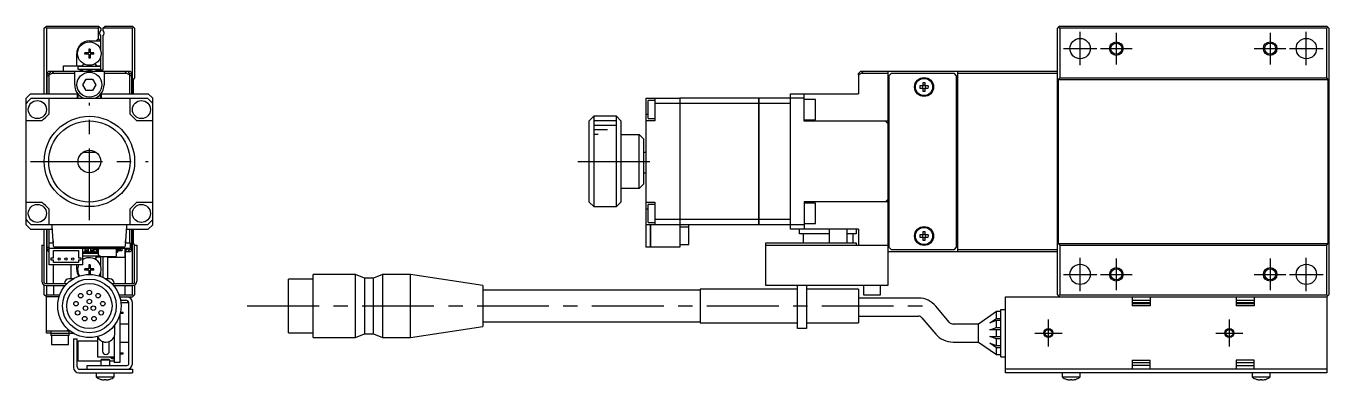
# Model space of a CAD drawing. Extents: x -1 to 606, y -8 to 204.
# Drawn here: x 318 to 606, y 68 to 146.4 of the extents above; entities that cross this region are included whole.
import ezdxf

# ---------------------------------------------------------------- set-up
doc = ezdxf.new("R2010")
doc.units = 0
doc.header["$LTSCALE"] = 0.5
doc.linetypes.add('CENTER', pattern=[50.8, 31.75, -6.35, 6.35, -6.35])
for name, color, linetype in [('MSM_CENTER', 1, 'CENTER'), ('MSM_CONTINUOUS', 7, 'CONTINUOUS'), ('MSM_NARROW', 5, 'CONTINUOUS')]:
    doc.layers.add(name, color=color, linetype=linetype)

msp = doc.modelspace()

# ---------------------------------------------------------------- linework, layer by layer
at = {"layer": 'MSM_CENTER'}
for p, q in [((551, 137.687477), (551, 145.087477)), ((559, 144.887477), (559, 137.887477)), ((593, 144.887477), (593, 137.887477)), ((601, 137.687477), (601, 145.087477)), ((547.3, 141.387477), (554.7, 141.387477)), ((555.5, 141.387477), (562.5, 141.387477)), ((589.5, 141.387477), (596.5, 141.387477)), ((597.3, 141.387477), (604.7, 141.387477)), ((332, 103.387477), (332, 129.387477)), ((319, 116.387477), (345, 116.387477)), ((440, 116.387477), (458, 116.387477)), ((551, 87.687477), (551, 95.087477)), ((601, 87.687477), (601, 95.087477)), ((559, 94.887477), (559, 87.887477)), ((593, 94.887477), (593, 87.887477)), ((547.3, 91.387477), (554.7, 91.387477)), ((555.5, 91.387477), (562.5, 91.387477)), ((589.5, 91.387477), (596.5, 91.387477)), ((597.3, 91.387477), (604.7, 91.387477)), ((366.896177, 84.387477), (516.254962, 84.387477)), ((544, 75.387477), (544, 81.387477)), ((584, 75.387477), (584, 81.387477)), ((541, 78.387477), (547, 78.387477)), ((581, 78.387477), (587, 78.387477))]:
    msp.add_line(p, q, dxfattribs=at)
at = {"layer": 'MSM_CONTINUOUS'}
for p, q in [((321.999999, 145.887477), (322.499999, 146.387477)), ((321.999999, 131.387477), (321.999999, 145.887477)), ((322.499999, 145.887477), (322.249999, 146.137477)), ((322.499999, 146.387477), (333.999999, 146.387477)), ((333.999999, 145.887477), (322.499999, 145.887477)), ((322.499999, 145.887477), (322.499999, 131.387477)), ((333.999999, 146.387477), (334.499999, 145.887477)), ((334.249999, 146.137477), (333.999999, 145.887477)), ((333.999999, 143.587477), (333.999999, 145.887477)), ((334.499999, 145.887477), (334.499999, 145.448915)), ((334.499999, 141.00162), (334.499999, 144.126039)), ((334.999999, 145.887477), (335.499999, 146.387477)), ((341.499999, 145.887477), (334.999999, 145.887477)), ((334.999999, 145.887477), (334.999999, 145.448915)), ((334.999999, 144.126039), (334.999999, 136.587477)), ((335.499999, 146.387477), (341.499999, 146.387477)), ((341.499999, 146.387477), (341.999999, 145.887477)), ((341.749999, 146.137477), (341.499999, 145.887477)), ((341.499999, 131.387477), (341.499999, 145.887477)), ((341.999999, 145.887477), (341.999999, 134.887477)), ((546.25, 146.137477), (546, 145.887477)), ((546, 86.887477), (546, 145.887477)), ((546.5, 146.387477), (546.25, 146.137477)), ((546.25, 146.137477), (546.5, 145.887477)), ((546.5, 146.387477), (605.5, 146.387477)), ((546.5, 145.887477), (546.5, 134.887477)), ((605.5, 145.887477), (546.5, 145.887477)), ((606, 145.887477), (605.5, 146.387477)), ((605.5, 145.887477), (605.75, 146.137477)), ((605.5, 134.887477), (605.5, 145.887477)), ((606, 145.887477), (606, 86.887477)), ((332.144999, 141.287477), (331.854999, 141.287477)), ((331.854999, 141.287477), (331.854999, 140.492477)), ((331.999999, 143.087477), (334.499999, 143.087477)), ((332.144999, 141.287477), (332.144999, 140.492477)), ((333.999999, 143.587477), (333.499999, 143.087477)), ((334.353553, 143.087477), (333.999999, 143.587477)), ((329.199999, 137.587477), (329.199999, 140.287477)), ((331.794999, 140.432477), (330.999999, 140.432477)), ((330.999999, 140.142477), (330.999999, 140.432477)), ((331.794999, 140.142477), (330.999999, 140.142477)), ((331.529993, 140.432477), (331.529993, 140.142477)), ((332.144999, 140.757483), (331.854999, 140.757483)), ((331.854999, 140.082477), (331.854999, 139.287477)), ((331.854999, 139.81747), (332.144999, 139.81747)), ((332.144999, 139.287477), (331.854999, 139.287477)), ((332.144999, 140.082477), (332.144999, 139.287477)), ((332.999999, 140.432477), (332.204999, 140.432477)), ((332.999999, 140.142477), (332.204999, 140.142477)), ((332.470006, 140.432477), (332.470006, 140.142477)), ((332.999999, 140.142477), (332.999999, 140.432477)), ((334.499999, 137.587477), (334.499999, 139.573334)), ((322.999999, 136.387477), (322.499999, 135.887477)), ((322.699999, 135.887477), (323.099998, 135.887477)), ((322.699999, 131.387477), (322.699999, 135.887477)), ((323.099998, 135.387477), (322.699999, 135.387477)), ((322.999999, 136.387477), (340.999999, 136.387477)), ((323.099998, 135.887477), (323.599998, 136.387477)), ((323.712371, 135.887477), (323.099998, 135.58129)), ((323.099998, 131.387477), (323.099998, 135.887477)), ((323.499999, 136.287478), (323.499999, 136.387477)), ((324.212371, 136.387477), (323.712371, 135.887477)), ((328.749999, 135.887477), (323.712371, 135.887477)), ((326.299999, 137.587477), (330.449928, 137.587477)), ((326.299999, 136.387477), (326.299999, 137.587477)), ((328.749999, 133.387477), (328.749999, 136.387477)), ((334.499999, 137.387477), (329.499999, 137.387477)), ((329.499999, 136.787477), (329.499999, 137.387477)), ((334.499999, 136.787477), (329.499999, 136.787477)), ((329.799999, 136.387477), (329.999999, 136.587477)), ((329.999999, 136.587477), (329.999999, 136.387477)), ((330.449928, 136.587477), (329.999999, 136.587477)), ((330.449928, 137.587477), (330.62094, 137.883677)), ((330.449928, 136.587477), (330.565398, 136.387477)), ((333.379059, 137.883677), (333.55007, 137.587477)), ((333.4346, 136.387477), (333.55007, 136.587477)), ((333.55007, 137.587477), (334.499999, 137.587477)), ((334.999999, 136.587477), (333.55007, 136.587477)), ((334.499999, 136.787477), (334.499999, 137.387477)), ((334.774999, 136.587477), (334.774999, 136.387477)), ((335.249999, 136.387477), (335.249999, 133.387477)), ((340.287628, 135.887477), (335.249999, 135.887477)), ((340.287628, 135.887477), (339.787628, 136.387477)), ((340.9, 135.581291), (340.287628, 135.887477)), ((340.4, 136.387477), (340.9, 135.887477)), ((340.499999, 136.287478), (340.499999, 136.387477)), ((340.9, 135.887477), (341.299999, 135.887477)), ((340.9, 135.887477), (340.9, 131.387477)), ((341.299999, 135.387477), (340.9, 135.387477)), ((341.499999, 135.887477), (340.999999, 136.387477)), ((341.299999, 135.887477), (341.299999, 131.387477)), ((501.999999, 135.581291), (501.999998, 131.387477)), ((502.612373, 135.887477), (501.999999, 135.581291)), ((501.999999, 135.581291), (502, 135.887477)), ((502, 135.887477), (502.5, 136.387477)), ((502.5, 136.387477), (546, 136.387477)), ((503.112373, 136.387477), (502.612373, 135.887477)), ((508.5, 135.887477), (502.612373, 135.887477)), ((508.5, 136.387477), (508.5, 88.887477)), ((509.2, 135.887477), (508.7, 135.387477)), ((508.7, 135.387477), (508.7, 97.387477)), ((523.2, 135.887477), (509.2, 135.887477)), ((523.7, 135.387477), (523.2, 135.887477)), ((523.7, 97.387477), (523.7, 135.387477)), ((524, 96.387477), (524, 136.387477)), ((546, 135.887477), (524, 135.887477)), ((330.556624, 133.387477), (331.278312, 134.637477)), ((331.278312, 132.137477), (330.556624, 133.387477)), ((331.278312, 134.637477), (332.721687, 134.637477)), ((332.721687, 134.637477), (333.443375, 133.387477)), ((333.443375, 133.387477), (332.721687, 132.137477)), ((341.999999, 134.887477), (341.649999, 134.537477)), ((341.649999, 134.537477), (341.649999, 131.387477)), ((516.26, 133.127477), (515.580816, 133.127477)), ((515.580816, 132.647477), (516.26, 132.647477)), ((516.26, 133.806661), (516.26, 133.127477)), ((516.26, 132.647477), (516.26, 131.968292)), ((516.74, 133.127477), (516.74, 133.806661)), ((517.419185, 133.127477), (516.74, 133.127477)), ((516.74, 131.968292), (516.74, 132.647477)), ((516.74, 132.647477), (517.419185, 132.647477)), ((546.5, 134.887477), (546.15, 134.537477)), ((546.15, 134.537477), (546.15, 98.237477)), ((546.15, 134.537477), (605.85, 134.537477)), ((546.5, 134.887477), (605.5, 134.887477)), ((605.85, 134.537477), (605.5, 134.887477)), ((605.85, 98.237477), (605.85, 134.537477)), ((319, 131.387477), (318, 130.387477)), ((318, 102.387477), (318, 130.387477)), ((319, 131.387477), (329.4, 131.387477)), ((319.154768, 130.387477), (344.845233, 130.387477)), ((323, 130.387477), (323, 126.887477)), ((329.4, 130.387477), (329.4, 131.387477)), ((329.510522, 130.387477), (329.510522, 131.298217)), ((332.721687, 132.137477), (331.278312, 132.137477)), ((334.489478, 131.29822), (334.489478, 130.387477)), ((334.6, 131.387477), (345, 131.387477)), ((334.6, 131.387477), (334.6, 130.387477)), ((341, 126.887477), (341, 130.387477)), ((346, 130.387477), (345, 131.387477)), ((346, 102.387477), (346, 130.387477)), ((455, 130.387477), (462.5, 130.387477)), ((455, 130.387477), (455, 97.387477)), ((457, 129.887477), (455.5, 129.887477)), ((455.5, 125.887477), (455.5, 129.887477)), ((457, 130.387477), (457, 125.387477)), ((462.5, 130.387477), (462.5, 97.387477)), ((462.5, 130.377477), (462.51, 130.377477)), ((480, 130.387477), (462.51, 130.387477)), ((462.51, 130.387477), (462.51, 98.387477)), ((480, 102.387477), (480, 130.387477)), ((480, 130.377477), (480.01, 130.377477)), ((480.01, 130.387477), (480.01, 102.387477)), ((490, 130.387477), (480.01, 130.387477)), ((487, 101.387477), (487, 131.387477)), ((487, 131.387477), (501.999998, 131.387477)), ((490, 125.287477), (490, 131.387477)), ((492.5, 130.137477), (490, 130.137477)), ((492.5, 125.637477), (492.5, 130.137477)), ((508.7, 130.637477), (508.5, 130.637477)), ((524, 130.637477), (523.7, 130.637477)), ((524, 130.137477), (523.7, 130.137477)), ((455, 126.887477), (455.5, 126.887477)), ((462.5, 129.232709), (457, 129.232709)), ((462.5, 129.228816), (462.51, 129.228816)), ((480, 129.232709), (462.51, 129.232709)), ((480, 129.228816), (480.01, 129.228816)), ((487, 129.232709), (480.01, 129.232709)), ((321.5, 125.387477), (318, 125.387477)), ((346, 125.387477), (342.5, 125.387477)), ((443.5, 126.387477), (442.5, 125.387477)), ((442.5, 107.387477), (442.5, 125.387477)), ((443.5, 126.387477), (443.5, 106.387477)), ((448.5, 126.387477), (443.5, 126.387477)), ((448.5, 106.387477), (448.5, 126.387477)), ((449.5, 125.387477), (448.5, 126.387477)), ((449.5, 125.387477), (449.5, 107.387477)), ((457, 125.387477), (455, 125.387477)), ((455.5, 125.887477), (457, 125.887477)), ((490, 125.637477), (492.5, 125.637477)), ((508.5, 125.287477), (490, 125.287477)), ((508, 125.287477), (508.5, 124.787477)), ((508.7, 126.387477), (508.5, 126.387477)), ((508.7, 125.387477), (508.5, 125.387477)), ((508.7, 123.887477), (508.5, 123.887477)), ((523.7, 124.637477), (524, 124.637477)), ((449.5, 122.387477), (453.5, 122.387477)), ((453.5, 110.387477), (453.5, 122.387477)), ((454.5, 121.387477), (453.5, 122.387477)), ((454.5, 121.387477), (454.5, 111.387477)), ((523.8, 121.387477), (523.7, 121.387477)), ((523.8, 111.387477), (523.8, 121.387477)), ((524, 121.187477), (523.8, 121.387477)), ((333.5, 118.387477), (330.5, 118.387477)), ((455, 118.387477), (454.5, 118.387477)), ((454.5, 113.887477), (455, 113.887477)), ((453.5, 110.387477), (449.5, 110.387477)), ((453.5, 110.387477), (454.5, 111.387477)), ((523.7, 111.387477), (523.8, 111.387477)), ((523.8, 111.387477), (524, 111.587477)), ((318, 107.387477), (321.5, 107.387477)), ((342.5, 107.387477), (346, 107.387477)), ((442.5, 107.387477), (443.5, 106.387477)), ((448.5, 106.387477), (449.5, 107.387477)), ((455, 107.387477), (457, 107.387477)), ((455.5, 102.887477), (455.5, 106.887477)), ((457, 106.887477), (455.5, 106.887477)), ((457, 107.387477), (457, 102.387477)), ((490, 107.487477), (490, 101.387477)), ((508.5, 107.487477), (490, 107.487477)), ((492.5, 107.137477), (490, 107.137477)), ((492.5, 102.637477), (492.5, 107.137477)), ((508.5, 107.987477), (508, 107.487477)), ((508.5, 108.887477), (508.7, 108.887477)), ((508.7, 107.387477), (508.5, 107.387477)), ((524, 108.137477), (523.7, 108.137477)), ((323, 105.887477), (323, 102.387477)), ((341, 102.387477), (341, 105.887477)), ((443.5, 106.387477), (448.5, 106.387477)), ((455, 105.887477), (455.5, 105.887477)), ((508.5, 106.387477), (508.7, 106.387477)), ((318, 102.387477), (319, 101.387477)), ((319, 101.387477), (323.819927, 101.387477)), ((344.845233, 102.387477), (319.154768, 102.387477)), ((321.999999, 97.887477), (321.999999, 101.387477)), ((322.499999, 101.387477), (322.499999, 89.387477)), ((322.699999, 96.887477), (322.699999, 101.387477)), ((323.099998, 98.387477), (323.099998, 101.387477)), ((323.770978, 102.087477), (323.75, 102.387477)), ((324.08012, 97.66655), (323.770978, 102.087477)), ((340.229022, 102.087477), (339.919881, 97.66655)), ((340.180074, 101.387477), (345, 101.387477)), ((340.25, 102.387477), (340.229022, 102.087477)), ((340.9, 101.387477), (340.9, 98.387477)), ((341.299999, 101.387477), (341.299999, 96.887477)), ((341.499999, 89.387477), (341.499999, 101.387477)), ((341.649999, 101.387477), (341.649999, 98.237477)), ((345, 101.387477), (346, 102.387477)), ((462.5, 102.387477), (455, 102.387477)), ((455.5, 102.887477), (457, 102.887477)), ((456, 97.387477), (456, 102.387477)), ((456.01, 102.387477), (456.01, 97.387477)), ((462.5, 103.542244), (457, 103.542244)), ((462.5, 103.546137), (462.51, 103.546137)), ((462.5, 102.397477), (462.51, 102.397477)), ((480, 103.542244), (462.51, 103.542244)), ((480, 102.387477), (462.51, 102.387477)), ((462.51, 101.887477), (464.5, 101.887477)), ((464.5, 97.987477), (464.5, 102.387477)), ((480, 103.546137), (480.01, 103.546137)), ((480, 102.397477), (480.01, 102.397477)), ((487, 103.542244), (480.01, 103.542244)), ((490, 102.387477), (480.01, 102.387477)), ((501.999998, 101.387477), (487, 101.387477)), ((489, 100.387477), (489, 101.387477)), ((490, 102.637477), (492.5, 102.637477)), ((495.5, 101.387477), (495.5, 98.387477)), ((499.5, 98.387477), (499.5, 101.387477)), ((501.5, 101.387477), (501.5, 100.387477)), ((501.999998, 101.387477), (501.999998, 97.887477)), ((508.5, 102.137477), (508.7, 102.137477)), ((516.26, 100.806661), (516.26, 100.127477)), ((516.74, 100.127477), (516.74, 100.806661)), ((523.7, 102.637477), (524, 102.637477)), ((523.7, 102.137477), (524, 102.137477)), ((322.999998, 98.387477), (322.999998, 97.187477)), ((322.999998, 98.387477), (324.029708, 98.387477)), ((323.999998, 98.812339), (323.999998, 98.387477)), ((339.970293, 98.387477), (340.999998, 98.387477)), ((339.999998, 98.387477), (339.999998, 98.812282)), ((340.999998, 98.387477), (340.999998, 97.187477)), ((341.649999, 98.237477), (341.999999, 97.887477)), ((462.51, 98.387477), (462.5, 98.387477)), ((462.5, 97.987477), (464.5, 97.987477)), ((481.5, 88.887477), (481.5, 98.387477)), ((481.5, 98.387477), (501.5, 98.387477)), ((495.5, 100.387477), (489, 100.387477)), ((489.75, 100.387477), (489.75, 98.387477)), ((501.5, 100.387477), (499.5, 100.387477)), ((500.75, 100.387477), (500.75, 98.387477)), ((501.5, 98.387477), (501.5, 97.887477)), ((516.26, 100.127477), (515.580816, 100.127477)), ((515.580816, 99.647477), (516.26, 99.647477)), ((516.26, 99.647477), (516.26, 98.968292)), ((517.419185, 100.127477), (516.74, 100.127477)), ((516.74, 98.968292), (516.74, 99.647477)), ((516.74, 99.647477), (517.419185, 99.647477)), ((546.15, 98.237477), (546.5, 97.887477)), ((546.15, 98.237477), (605.85, 98.237477)), ((605.5, 97.887477), (605.85, 98.237477)), ((321.5, 97.887477), (321.5, 89.887477)), ((321.5, 97.887477), (322, 97.887477)), ((322, 89.587477), (322, 97.887477)), ((322.499999, 96.887477), (322.999999, 96.387477)), ((322.699999, 97.387477), (322.999998, 97.387477)), ((323.074998, 96.887477), (322.699999, 96.887477)), ((322.999998, 97.187477), (340.999998, 97.187477)), ((322.999999, 96.387477), (323.074998, 96.387477)), ((323.074998, 93.487477), (323.074998, 97.187477)), ((324.074998, 96.687477), (329.574998, 96.687477)), ((324.074998, 95.037477), (324.074998, 96.687477)), ((339.620612, 97.387477), (324.379389, 97.387477)), ((329.574998, 96.687477), (329.574998, 95.037477)), ((330.574998, 93.487477), (330.574998, 97.187477)), ((330.574998, 96.387477), (333.593667, 96.387477)), ((334.002498, 95.987477), (330.574998, 95.987477)), ((334.302498, 95.387477), (330.574998, 95.387477)), ((330.999998, 97.187477), (330.999998, 96.387477)), ((331.749998, 96.762477), (330.999998, 96.762477)), ((331.749998, 96.637477), (330.999998, 96.637477)), ((331.749998, 97.187477), (331.749998, 96.387477)), ((332.249998, 97.187477), (332.249998, 96.387477)), ((332.999998, 96.762477), (332.249998, 96.762477)), ((332.999998, 96.637477), (332.249998, 96.637477)), ((332.952498, 96.957477), (332.952498, 97.187477)), ((332.952498, 96.957477), (333.462498, 96.957477)), ((332.999998, 96.957477), (332.999998, 96.387477)), ((333.202498, 96.957477), (333.202498, 97.187477)), ((333.268894, 96.957477), (333.268894, 97.187477)), ((333.55007, 95.187477), (333.379059, 94.891276)), ((333.55007, 96.187477), (333.4346, 96.387477)), ((333.499998, 97.187477), (333.499998, 97.185339)), ((333.499998, 96.950179), (333.499998, 96.387477)), ((333.562498, 96.762477), (333.499998, 96.762477)), ((333.562498, 96.637477), (333.499998, 96.637477)), ((333.55007, 96.187477), (334.002498, 96.187477)), ((334.499999, 95.187477), (333.55007, 95.187477)), ((333.562498, 96.857477), (333.562498, 96.527477)), ((333.792498, 96.527477), (333.792498, 96.857477)), ((334.002498, 96.762477), (333.792498, 96.762477)), ((334.002498, 96.637477), (333.792498, 96.637477)), ((333.892498, 96.427477), (334.002498, 96.427477)), ((333.892498, 96.197477), (334.002498, 96.197477)), ((334.002498, 95.728898), (334.002498, 96.987477)), ((334.353209, 95.336766), (334.031788, 95.658187)), ((334.102498, 97.087477), (337.802498, 97.087477)), ((337.802498, 95.307477), (334.42392, 95.307477)), ((334.499999, 93.20162), (334.499999, 95.187477)), ((334.687498, 97.187477), (334.687498, 97.087477)), ((334.999999, 95.307477), (334.999999, 90.712033)), ((335.250001, 97.187477), (335.250001, 97.087477)), ((336, 95.307477), (336, 90.387477)), ((336.099998, 97.187477), (336.099998, 97.087477)), ((336.099998, 95.307477), (336.099998, 95.187477)), ((336.099998, 95.187477), (339.899998, 95.187477)), ((336.222498, 97.187477), (336.222498, 97.087477)), ((337.902498, 96.987477), (337.902498, 95.407477)), ((338.112498, 96.637477), (337.902498, 96.637477)), ((337.902498, 96.427477), (338.012498, 96.427477)), ((337.902498, 96.197477), (338.012498, 96.197477)), ((338.112498, 96.527477), (338.112498, 96.857477)), ((338.222498, 97.187477), (338.222498, 97.103444)), ((338.342498, 96.857477), (338.342498, 96.527477)), ((339.174998, 96.637477), (338.342498, 96.637477)), ((338.442498, 96.957477), (338.952498, 96.957477)), ((338.636103, 97.187477), (338.636103, 96.957477)), ((338.702498, 97.187477), (338.702498, 96.957477)), ((338.952498, 97.187477), (338.952498, 96.957477)), ((339.174998, 97.187477), (339.174998, 96.637477)), ((339.899998, 95.187477), (339.899998, 97.187477)), ((339.899998, 96.887477), (340.287628, 96.887477)), ((339.899998, 96.499847), (340.287628, 96.887477)), ((340.999999, 96.387477), (339.899998, 96.387477)), ((340, 89.387477), (340, 96.387477)), ((340.287628, 96.887477), (340.887628, 97.187477)), ((340.9, 96.887477), (340.4, 96.387477)), ((340.499999, 96.387477), (340.499999, 96.487476)), ((340.9, 97.187477), (340.9, 96.887477)), ((341.299999, 96.887477), (340.9, 96.887477)), ((340.999998, 97.387477), (341.299999, 97.387477)), ((340.999999, 96.387477), (341.499999, 96.887477)), ((342, 97.887477), (342.5, 97.887477)), ((342, 89.587477), (342, 97.887477)), ((342.5, 97.887477), (342.5, 89.887477)), ((456, 97.387477), (455, 97.387477)), ((456, 97.397477), (456.01, 97.397477)), ((462.5, 97.387477), (456.01, 97.387477)), ((481.5, 97.887477), (508.5, 97.887477)), ((546, 96.387477), (508.5, 96.387477)), ((508.7, 97.387477), (509.2, 96.887477)), ((509.2, 96.887477), (523.2, 96.887477)), ((523.2, 96.887477), (523.7, 97.387477)), ((524, 96.887477), (546, 96.887477)), ((546.5, 97.887477), (546.5, 86.887477)), ((546.5, 97.887477), (605.5, 97.887477)), ((605.5, 86.887477), (605.5, 97.887477)), ((330.574998, 93.487477), (323.074998, 93.487477)), ((323.574998, 94.537477), (323.574998, 95.037477)), ((323.574998, 95.037477), (324.074998, 95.037477)), ((324.074998, 94.537477), (323.574998, 94.537477)), ((324, 93.487477), (324, 89.387477)), ((324.074998, 93.987477), (324.074998, 94.537477)), ((329.574998, 93.987477), (324.074998, 93.987477)), ((328, 90.387477), (328, 93.487477)), ((329.199999, 92.487477), (329.199999, 93.487477)), ((329.574998, 95.037477), (330.074998, 95.037477)), ((329.574998, 94.537477), (329.574998, 93.987477)), ((330.074998, 94.537477), (329.574998, 94.537477)), ((330.074998, 95.037477), (330.074998, 94.537477)), ((330.62094, 94.891276), (330.574998, 94.970849)), ((331.794999, 92.632477), (330.999999, 92.632477)), ((330.999999, 92.342477), (330.999999, 92.632477)), ((331.794999, 92.342477), (330.999999, 92.342477)), ((331.529993, 92.632477), (331.529993, 92.342477)), ((332.144999, 93.487477), (331.854999, 93.487477)), ((331.854999, 93.487477), (331.854999, 92.692477)), ((332.144999, 92.957483), (331.854999, 92.957483)), ((331.854999, 92.282477), (331.854999, 91.487477)), ((332.144999, 93.487477), (332.144999, 92.692477)), ((332.144999, 92.282477), (332.144999, 91.487477)), ((332.999999, 92.632477), (332.204999, 92.632477)), ((332.999999, 92.342477), (332.204999, 92.342477)), ((332.470006, 92.632477), (332.470006, 92.342477)), ((332.999999, 92.342477), (332.999999, 92.632477)), ((322.2, 89.387477), (327.101021, 89.387477)), ((328.394449, 90.387477), (327.5, 90.387477)), ((331.854999, 92.01747), (332.144999, 92.01747)), ((332.144999, 91.487477), (331.854999, 91.487477)), ((334.499999, 90.925826), (334.499999, 91.773334)), ((336.5, 90.387477), (335.605552, 90.387477)), ((336.89898, 89.387477), (341.8, 89.387477)), ((376, 78.437477), (376, 90.337477)), ((381.5, 90.337477), (376, 90.337477)), ((381.5, 77.387477), (381.5, 91.387477)), ((390.8, 91.387477), (381.5, 91.387477)), ((390.8, 77.387477), (390.8, 91.387477)), ((392.8, 90.537477), (390.8, 91.387477)), ((392.8, 90.537477), (392.8, 78.237477)), ((394.8, 90.537477), (392.8, 90.537477)), ((396.8, 91.387477), (394.8, 90.537477)), ((394.8, 78.237477), (394.8, 90.537477)), ((396.8, 91.387477), (396.8, 77.387477)), ((403, 91.387477), (396.8, 91.387477)), ((403, 77.387477), (403, 91.387477)), ((419, 88.957477), (403, 91.387477)), ((321.999999, 86.887477), (321.999999, 89.021452)), ((322.499999, 86.387477), (321.999999, 86.887477)), ((322.249999, 86.637477), (322.499999, 86.887477)), ((322.499999, 88.887477), (322.499999, 86.887477)), ((322.499999, 86.887477), (325.461652, 86.887477)), ((322.5, 88.887477), (326.638098, 88.887477)), ((324.1, 88.887477), (324.1, 86.887477)), ((326.5, 88.887477), (326.5, 88.717604)), ((337.361903, 88.887477), (341.5, 88.887477)), ((337.5, 88.717604), (337.5, 88.887477)), ((338.538349, 86.887477), (341.499999, 86.887477)), ((339.9, 86.887477), (339.9, 88.887477)), ((341.499999, 86.887477), (341.499999, 88.887477)), ((341.499999, 86.887477), (341.749999, 86.637477)), ((341.999999, 86.887477), (341.499999, 86.387477)), ((341.999999, 89.021451), (341.999999, 86.887477)), ((419, 88.957477), (419, 79.817477)), ((467, 87.887477), (419, 87.887477)), ((467, 88.137477), (467, 80.637477)), ((488.5, 88.137477), (467, 88.137477)), ((508.5, 88.887477), (481.5, 88.887477)), ((488.5, 79.387477), (488.5, 88.887477)), ((490.5, 88.887477), (490.5, 79.387477)), ((502, 88.137477), (490.5, 88.137477)), ((502, 88.137477), (502, 80.637477)), ((503.1, 88.887477), (503.1, 86.887477)), ((503.1, 86.887477), (506.9, 86.887477)), ((506.9, 86.887477), (506.9, 88.887477)), ((546, 86.887477), (546.25, 86.637477)), ((546.5, 86.887477), (546.25, 86.637477)), ((546.25, 86.637477), (546.5, 86.387477)), ((546.5, 86.887477), (605.5, 86.887477)), ((605.75, 86.637477), (605.5, 86.887477)), ((605.5, 86.387477), (606, 86.887477)), ((322.499999, 78.387477), (322.499999, 86.387477)), ((325.291796, 86.387477), (322.499999, 86.387477)), ((338.708204, 86.387477), (341.499999, 86.387477)), ((340.299999, 85.587477), (338.896376, 85.587477)), ((340.499999, 85.087477), (338.964912, 85.087477)), ((340.499999, 85.087477), (340.499999, 85.533887)), ((340.699999, 71.587477), (340.699999, 85.187477)), ((341.499999, 71.587477), (341.499999, 85.187477)), ((515.28017, 86.13281), (502, 86.13281)), ((522.132879, 80.744689), (519.110392, 84.346748)), ((533.5, 73.137477), (533.5, 83.637477)), ((533.5, 83.637477), (534.5, 83.637477)), ((534.5, 69.587477), (534.5, 86.387477)), ((534.5, 86.387477), (605.5, 86.387477)), ((562.5, 86.387477), (562.5, 84.387477)), ((566.5, 85.587477), (562.5, 85.587477)), ((566.5, 85.087477), (562.5, 85.087477)), ((566.5, 84.887477), (562.5, 84.887477)), ((566.5, 84.387477), (562.5, 84.387477)), ((566.5, 86.387477), (566.5, 84.387477)), ((585.5, 86.387477), (585.5, 84.387477)), ((589.5, 85.587477), (585.5, 85.587477)), ((589.5, 85.087477), (585.5, 85.087477)), ((589.5, 84.887477), (585.5, 84.887477)), ((589.5, 84.387477), (585.5, 84.387477)), ((589.5, 86.387477), (589.5, 84.387477)), ((605.5, 86.387477), (605.5, 69.587477)), ((338.699999, 82.36016), (338.699999, 71.887477)), ((338.808772, 82.762477), (339.499999, 82.762477)), ((338.863627, 83.012477), (339.499999, 83.012477)), ((339.499999, 82.762477), (339.499999, 83.012477)), ((419, 80.887477), (467, 80.887477)), ((502, 82.13281), (515.28017, 82.13281)), ((516.046215, 81.775598), (519.068701, 78.173539)), ((532.5, 83.137477), (528.5, 80.387477)), ((531.045455, 80.637477), (532.5, 81.637477)), ((532.5, 81.137477), (531.045455, 80.637477)), ((532.5, 81.637477), (532.5, 83.137477)), ((533.5, 83.137477), (532.5, 83.137477)), ((532.5, 81.637477), (533.5, 81.637477)), ((532.5, 79.637477), (532.5, 81.137477)), ((533.5, 81.137477), (532.5, 81.137477)), ((322.499999, 78.887477), (327.669873, 78.887477)), ((323.499999, 78.387477), (322.499999, 78.387477)), ((323.499999, 78.887477), (323.499999, 77.887477)), ((323.499999, 78.387475), (328.394452, 78.387475)), ((327.499999, 77.887477), (323.499999, 77.887477)), ((323.599999, 77.887477), (323.599999, 75.887477)), ((327.30657, 79.194047), (326.999999, 78.887477)), ((327.399999, 75.887477), (327.399999, 77.887477)), ((327.499999, 77.887477), (327.499999, 79.025575)), ((337.649999, 78.387477), (337.649999, 80.254982)), ((340.699999, 80.387477), (338.699999, 80.387477)), ((376, 78.437477), (381.5, 78.437477)), ((390.8, 77.387477), (392.8, 78.237477)), ((392.8, 78.237477), (394.8, 78.237477)), ((394.8, 78.237477), (396.8, 77.387477)), ((403, 77.387477), (419, 79.817477)), ((467, 80.637477), (488.5, 80.637477)), ((490.5, 79.387477), (488.5, 79.387477)), ((490.5, 80.637477), (502, 80.637477)), ((528.5, 80.387477), (522.898923, 80.387477)), ((528.5, 76.387477), (528.5, 80.387477)), ((531.045455, 79.137477), (532.5, 79.637477)), ((533.5, 79.137477), (531.045455, 79.137477)), ((532.5, 79.637477), (533.5, 79.637477)), ((532.5, 77.637477), (532.5, 79.137477)), ((323.599999, 75.887477), (327.399999, 75.887477)), ((328.499999, 77.087477), (328.499999, 70.787477)), ((328.499999, 77.087477), (329.299999, 77.087477)), ((329.299999, 70.887477), (329.299999, 77.087477)), ((329.499999, 72.137477), (329.499999, 76.637477)), ((329.499999, 76.637477), (333.799999, 76.637477)), ((333.799999, 77.622863), (333.799999, 73.137477)), ((334.899999, 76.533427), (334.899999, 74.387477)), ((336.399999, 74.387477), (336.399999, 76.533427)), ((337.499999, 77.627543), (337.499999, 71.887477)), ((338.699999, 76.387477), (340.699999, 76.387477)), ((381.5, 77.387477), (390.8, 77.387477)), ((396.8, 77.387477), (403, 77.387477)), ((522.898923, 76.387477), (528.5, 76.387477)), ((528.5, 76.387477), (532.5, 73.637477)), ((531.045455, 77.637477), (533.5, 77.637477)), ((532.5, 77.137477), (531.045455, 77.637477)), ((531.045455, 76.137477), (532.5, 75.637477)), ((532.5, 75.137477), (531.045455, 76.137477)), ((532.5, 75.637477), (532.5, 77.137477)), ((533.5, 77.137477), (532.5, 77.137477)), ((532.5, 75.637477), (533.5, 75.637477)), ((532.5, 73.637477), (532.5, 75.137477)), ((533.5, 75.137477), (532.5, 75.137477)), ((334.499999, 72.137477), (329.499999, 72.137477)), ((333.799999, 73.137477), (337.499999, 73.137477)), ((334.699999, 72.587477), (334.499999, 72.387477)), ((336.499999, 72.387477), (334.499999, 72.387477)), ((334.499999, 72.387477), (334.499999, 71.187496)), ((334.699999, 72.587477), (336.299999, 72.587477)), ((336.499999, 72.387477), (336.299999, 72.587477)), ((336.499999, 71.187496), (336.499999, 72.387477)), ((337.499999, 72.137477), (336.499999, 72.137477)), ((336.699999, 72.907477), (336.699999, 73.137477)), ((337.499999, 72.907477), (336.699999, 72.907477)), ((336.949999, 72.682477), (336.949999, 72.907477)), ((337.499999, 72.682477), (336.949999, 72.682477)), ((338.699999, 74.012477), (339.499999, 74.012477)), ((338.699999, 73.762477), (339.499999, 73.762477)), ((339.499999, 73.762477), (339.499999, 74.012477)), ((532.5, 73.637477), (533.5, 73.637477)), ((533.5, 73.137477), (534.5, 73.137477)), ((562.5, 72.387477), (566.5, 72.387477)), ((562.5, 72.387477), (562.5, 70.387477)), ((566.5, 70.387477), (566.5, 72.387477)), ((589.5, 72.387477), (585.5, 72.387477)), ((585.5, 72.387477), (585.5, 70.387477)), ((589.5, 70.387477), (589.5, 72.387477)), ((329.699999, 69.587477), (341.499999, 69.587477)), ((329.799999, 70.387477), (341.499999, 70.387477)), ((331.499999, 70.387477), (331.499999, 71.187477)), ((331.499999, 71.187477), (340.299999, 71.187477)), ((333.499999, 69.587477), (333.499999, 68.689478)), ((338.699999, 71.887477), (337.499999, 71.887477)), ((337.499999, 68.689478), (337.499999, 69.587477)), ((341.499999, 70.387477), (341.499999, 69.587477)), ((605.5, 70.387477), (534.5, 70.387477)), ((605.5, 69.587477), (534.5, 69.587477)), ((547, 69.587477), (547, 68.689478)), ((551, 68.689478), (551, 69.587477)), ((562.5, 71.887477), (566.5, 71.887477)), ((566.5, 71.187477), (562.5, 71.187477)), ((585.5, 71.887477), (589.5, 71.887477)), ((585.5, 71.187477), (589.5, 71.187477)), ((589, 69.587477), (589, 68.689478)), ((593, 68.689478), (593, 69.587477)), ((333.499999, 68.689478), (337.499999, 68.689478)), ((334.549999, 68.131744), (334.571291, 68.131744)), ((335.299999, 68.131744), (335.699999, 68.131744)), ((335.299999, 68.000001), (335.299999, 68.131744)), ((335.699999, 68.131744), (335.699999, 68.000001)), ((336.428708, 68.131744), (336.449999, 68.131744)), ((547, 68.689478), (551, 68.689478)), ((548.05, 68.131744), (548.071291, 68.131744)), ((548.8, 68.131744), (549.2, 68.131744)), ((548.8, 68.000001), (548.8, 68.131744)), ((549.2, 68.131744), (549.2, 68.000001)), ((549.928709, 68.131744), (549.95, 68.131744)), ((589, 68.689478), (593, 68.689478)), ((590.05, 68.131744), (590.071291, 68.131744)), ((590.8, 68.131744), (591.2, 68.131744)), ((590.8, 68.000001), (590.8, 68.131744)), ((591.2, 68.131744), (591.2, 68.000001)), ((591.928709, 68.131744), (591.95, 68.131744))]:
    msp.add_line(p, q, dxfattribs=at)
for centre, radius in [((331.999999, 140.287477), 2.6), ((551, 141.387477), 2.25), ((559, 141.387477), 1.2295), ((593, 141.387477), 1.2295), ((601, 141.387477), 2.25), ((331.999999, 133.387477), 2.75), ((516.5, 132.887477), 2.1), ((516.5, 132.887477), 1.9), ((320.5, 127.887477), 2), ((343.5, 127.887477), 2), ((332, 116.387477), 10), ((332, 116.387477), 9), ((332, 116.387477), 2.5), ((320.5, 104.887477), 2), ((343.5, 104.887477), 2), ((516.5, 99.887477), 2.1), ((516.5, 99.887477), 1.9), ((325.324998, 94.787477), 0.25), ((326.824998, 94.787477), 0.25), ((328.324998, 94.787477), 0.25), ((551, 91.387477), 2.25), ((559, 91.387477), 1.2295), ((593, 91.387477), 1.2295), ((601, 91.387477), 2.25), ((332, 84.387477), 7), ((332, 84.387477), 5.95), ((332, 84.387477), 5), ((330.071638, 86.68561), 0.5), ((332, 87.387477), 0.5), ((333.928363, 86.68561), 0.5), ((329.045577, 84.908421), 0.5), ((331.133975, 83.887477), 0.5), ((332, 85.387477), 0.5), ((332.866026, 83.887477), 0.5), ((334.954424, 84.908421), 0.5), ((329.401924, 82.887477), 0.5), ((330.97394, 81.568399), 0.5), ((333.026061, 81.568399), 0.5), ((334.598077, 82.887477), 0.5), ((544, 78.387477), 0.7835), ((584, 78.387477), 0.7835)]:
    msp.add_circle(centre, radius, dxfattribs=at)
for centre, radius, start, end in [((335.249999, 144.787477), 1, 138.590378, 221.409622), ((334.249999, 144.787477), 1, 318.590378, 41.409622), ((331.999999, 140.287477), 2.8, 90, 180), ((331.794999, 140.492477), 0.06, 270, 0), ((331.794999, 140.082477), 0.06, 0, 90), ((332.204999, 140.492477), 0.06, 180, 270), ((332.204999, 140.082477), 0.06, 90, 180), ((331.999999, 137.087476), 1.5875, 143.802745, 169.10691), ((331.999999, 137.087476), 1.5875, 190.893016, 206.164144), ((332.114999, 136.972477), 1.75, 142.994029, 148.621726), ((331.999999, 133.887477), 2.6, 74.057631, 105.94236004), ((331.999999, 137.087476), 1.5875, 10.89309, 36.197255), ((331.884999, 136.972477), 1.75, 31.378274, 37.005971), ((331.999999, 137.087476), 1.5875, 333.835856, 349.106984), ((331.999999, 133.387477), 3.25, 180, 220.004596), ((331.999999, 133.387477), 3.25, 319.995459, 0), ((516.5, 132.887477), 0.95, 165.36671, 194.63329), ((516.5, 132.887477), 0.364721, 138.849633, 221.150367), ((516.5, 132.887477), 0.95, 75.36671, 104.63329), ((516.5, 132.887477), 0.364721, 48.849633, 131.150367), ((516.5, 132.887477), 0.364721, 228.849633, 311.150367), ((516.5, 132.887477), 0.364721, 318.849633, 41.150367), ((516.5, 132.887477), 0.95, 345.36671, 14.63329), ((332, 116.387477), 19, 132.536898, 137.463102), ((332.000143, 133.387672), 3.250236, 220.005608, 247.386449), ((331.999825, 133.387715), 3.250287, 292.605695, 319.994227), ((332, 116.387477), 19, 42.536898, 47.463102), ((516.5, 132.887477), 0.95, 255.36671, 284.63329), ((308.835922, 139.551555), 19, 311.799844, 318.200156), ((355.164079, 139.551555), 19, 221.799844, 228.200156), ((308.835922, 93.223398), 19, 41.799844, 48.200156), ((355.164079, 93.223398), 19, 131.799844, 138.200156), ((332, 116.387477), 19, 222.536898, 227.463102), ((332, 116.387477), 19, 312.536898, 317.463102), ((516.5, 99.887477), 0.95, 75.36671, 104.63329), ((516.5, 99.887477), 0.95, 165.36671, 194.63329), ((516.5, 99.887477), 0.364721, 138.849633, 221.150367), ((516.5, 99.887477), 0.364721, 48.849633, 131.150367), ((516.5, 99.887477), 0.364721, 228.849633, 311.150367), ((516.5, 99.887477), 0.95, 255.36671, 284.63329), ((516.5, 99.887477), 0.364721, 318.849633, 41.150367), ((516.5, 99.887477), 0.95, 345.36671, 14.63329), ((324.379389, 97.687477), 0.3, 184, 270), ((331.999999, 92.487477), 2.6, 326.300084, 123.23518272), ((331.999999, 98.887477), 2.6, 254.057631, 285.942369), ((331.999999, 95.687476), 1.5875, 323.802808, 349.106984), ((331.999999, 95.687476), 1.5875, 10.89309, 26.164224), ((333.462498, 96.857477), 0.33, 0, 90), ((333.462498, 96.857477), 0.1, 0, 90), ((333.892498, 96.527477), 0.33, 180, 270), ((333.892498, 96.527477), 0.1, 180, 270), ((334.102498, 96.987477), 0.1, 90, 180), ((334.102498, 95.728898), 0.1, 180, 225), ((334.42392, 95.407477), 0.1, 225, 270), ((337.802498, 96.987477), 0.1, 0, 90), ((337.802498, 95.407477), 0.1, 270, 0), ((338.012498, 96.527477), 0.1, 270, 0), ((338.012498, 96.527477), 0.33, 270, 0), ((338.442498, 96.857477), 0.33, 90, 180), ((338.442498, 96.857477), 0.1, 90, 180), ((339.620612, 97.687477), 0.3, 270, 356), ((331.999999, 92.487477), 2.8, 180, 212.617037), ((331.999999, 92.487477), 2.6, 157.380135, 213.69990767), ((331.999999, 95.687476), 1.5875, 206.150636, 216.197192), ((332.114999, 95.802477), 1.75, 211.378274, 217.005971), ((331.794999, 92.692477), 0.06, 270, 0), ((331.794999, 92.282477), 0.06, 0, 90), ((332.204999, 92.692477), 0.06, 180, 270), ((332.204999, 92.282477), 0.06, 90, 180), ((331.884999, 95.802477), 1.75, 322.994029, 328.621726), ((322.5, 89.887477), 1, 180, 270), ((322.2, 89.587477), 0.2, 180, 270), ((327.5, 89.387477), 1, 90, 180), ((336.5, 89.387477), 1, 0, 90), ((341.5, 89.887477), 1, 270, 0), ((341.8, 89.587477), 0.2, 270, 0), ((340.299999, 85.187477), 1.2, 0, 90), ((340.299999, 85.187477), 0.4, 0, 90), ((515.28017, 81.13281), 5, 40, 90), ((515.28017, 81.13281), 1, 40, 90), ((522.898923, 81.387477), 1, 220, 270), ((327.5, 80.387477), 1, 208.998818, 233.130031), ((335.649999, 78.387477), 2, 202.462315, 0), ((336.5, 80.387477), 1, 305.731739, 331.001182), ((522.898923, 81.387477), 5, 220, 270), ((335.649999, 74.387477), 0.75, 180, 0), ((329.699999, 70.787477), 1.2, 180, 270), ((329.799999, 70.887477), 0.5, 180, 270), ((340.299999, 71.587477), 1.2, 270, 0), ((340.299999, 71.587477), 0.4, 270, 0), ((335.499999, 71.187477), 3.2, 231.317813, 252.729995), ((335.499999, 71.187477), 3.193744, 253.094742, 266.40965), ((335.499999, 71.187477), 3.193744, 273.59035, 286.905258), ((335.499999, 71.187477), 3.2, 287.270005, 308.682187), ((549, 71.187477), 3.2, 231.317813, 252.729995), ((549, 71.187477), 3.193744, 253.094742, 266.40965), ((549, 71.187477), 3.193744, 273.59035, 286.905258), ((549, 71.187477), 3.2, 287.270005, 308.682187), ((591, 71.187477), 3.2, 231.317813, 252.729995), ((591, 71.187477), 3.193744, 253.094742, 266.40965), ((591, 71.187477), 3.193744, 273.59035, 286.905258), ((591, 71.187477), 3.2, 287.270005, 308.682187)]:
    msp.add_arc(centre, radius, start, end, dxfattribs=at)
at = {"layer": 'MSM_NARROW'}
for p, q in [((448.5, 125.387477), (443.5, 125.387477)), ((448.5, 124.387477), (443.5, 124.387477)), ((446.5, 123.387477), (443.5, 123.387477)), ((444.5, 122.387477), (443.5, 122.387477))]:
    msp.add_line(p, q, dxfattribs=at)
for centre, radius in [((559, 141.387477), 1.5), ((593, 141.387477), 1.5), ((559, 91.387477), 1.5), ((593, 91.387477), 1.5), ((544, 78.387477), 1), ((584, 78.387477), 1)]:
    msp.add_circle(centre, radius, dxfattribs=at)

doc.saveas('drawing.dxf')
